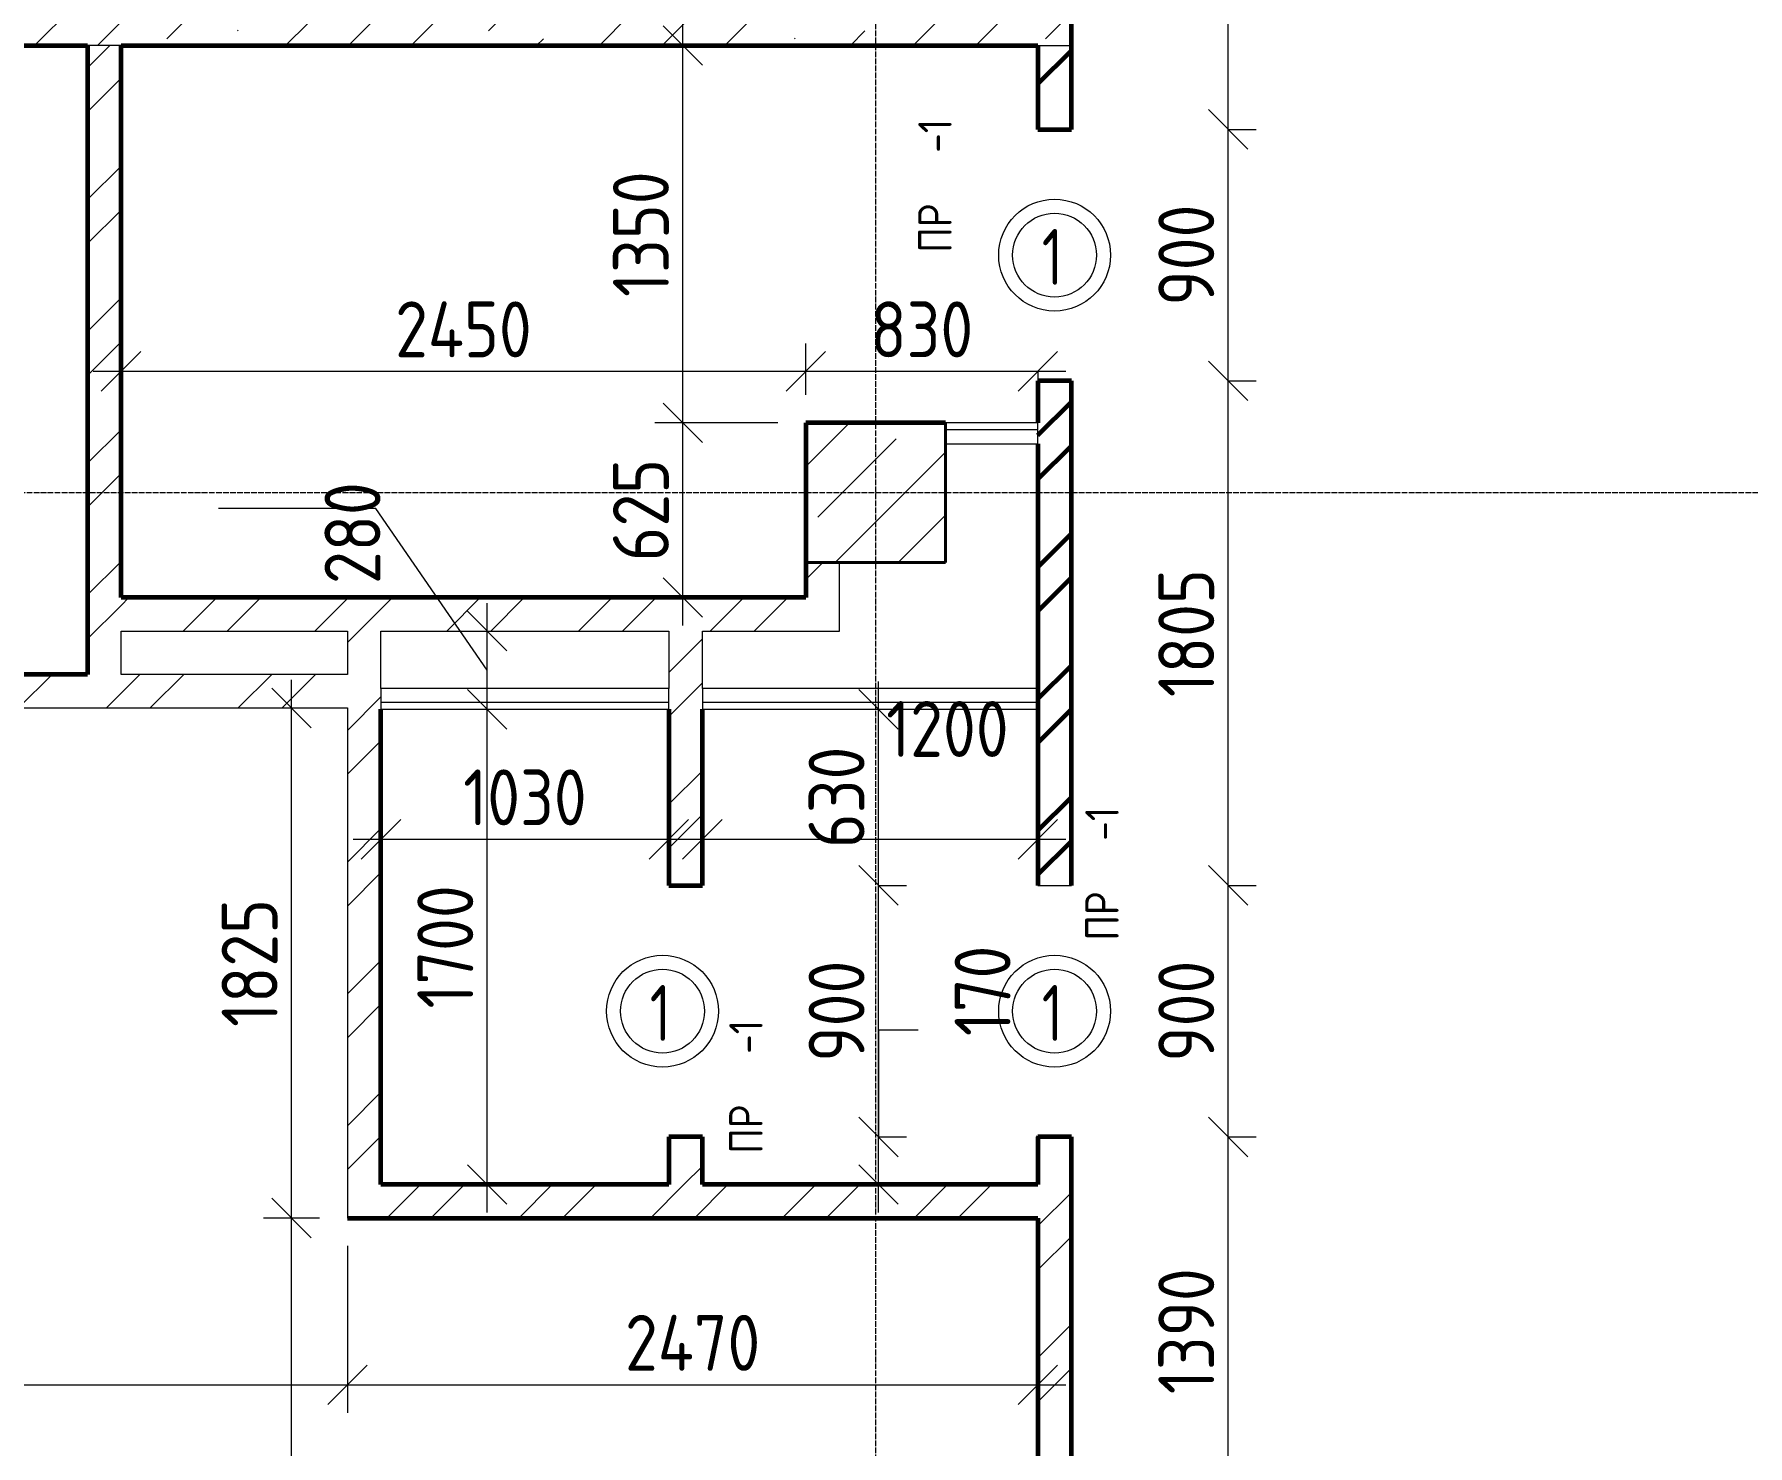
# Model space of a CAD drawing. Header units: millimetres. Extents: x -56773 to 225775, y -262288 to 26541.
# Drawn here: x -16611 to -10480, y 5995 to 11045 of the extents above; entities that cross this region are included whole.
import ezdxf

# ---------------------------------------------------------------- set-up
doc = ezdxf.new("R2010")
doc.units = ezdxf.units.MM
doc.linetypes.add('ADSK_Линия сетки', pattern=[25, 20, -2.5, 0, -2.5])
for name, color, linetype, lineweight in [('3.2) Штук 4 вып Сентябрь', 162, 'Continuous', 60), ('Марки', 7, 'Continuous', 20), ('Марки дверей', 7, 'Continuous', 20), ('Несущие колонны', 7, 'Continuous', 18), ('Оси', 7, 'Continuous', 9), ('Размеры', 7, 'Continuous', 9), ('Стены внутренние', 7, 'Continuous', 18), ('Стены наружные', 7, 'Continuous', 18), ('Стены штриховка', 7, 'Continuous', 9)]:
    doc.layers.add(name, color=color, linetype=linetype, lineweight=lineweight)
doc.styles.add('GOST Common_3', font='', dxfattribs={"width": 0.9, "height": 200})
doc.styles.add('GOST Common_9', font='', dxfattribs={"width": 0.9, "height": 120})
doc.styles.add('GOST Common_B', font='', dxfattribs={"width": 0.8, "height": 200})
doc.styles.get('GOST Common_3').set_extended_font_data('GOST Common')
doc.styles.get('GOST Common_9').set_extended_font_data('GOST Common')
doc.styles.get('GOST Common_B').set_extended_font_data('GOST Common', bold=True)
doc.dimstyles.new('ADSK_Основной_2_0', dxfattribs={"dimscale": 304.8, "dimtxt": 201.142999, "dimasz": 0.463911, "dimexe": 0.328084, "dimexo": 0.328084, "dimgap": 0.164042, "dimtad": 1, "dimdec": 3, "dimrnd": 0.001, "dimdsep": 46, "dimtxsty": 'GOST Common_3', "dimblk1": 'OBLIQUE', "dimblk2": 'OBLIQUE', "dimsah": 1, "dimcen": 0.09, "dimdle": 0.328084, "dimazin": 2, "dimtfac": 1, "dimtdec": 4, "dimtix": 1, "dimtmove": 0, "dimatfit": 3, "dimfxl": 1, "dimtvp": 1, "dimtolj": 1, "dimtzin": 0, "dimlwd": 20, "dimlwe": 20, "dimarcsym": 2})
doc.dimstyles.new('ADSK_Основной_2_0_1', dxfattribs={"dimscale": 304.8, "dimtxt": 201.142999, "dimasz": 0.463911, "dimexe": 0.328084, "dimexo": 0.328084, "dimgap": 0.164042, "dimtad": 1, "dimdec": 3, "dimrnd": 0.001, "dimdsep": 46, "dimtxsty": 'GOST Common_3', "dimblk1": 'OBLIQUE', "dimblk2": 'OBLIQUE', "dimsah": 1, "dimcen": 0.09, "dimdle": 0.328084, "dimazin": 2, "dimtfac": 1, "dimtdec": 4, "dimtix": 1, "dimtmove": 1, "dimatfit": 3, "dimfxl": 1, "dimtvp": 1, "dimtolj": 1, "dimtzin": 0, "dimlwd": 20, "dimlwe": 20, "dimarcsym": 2})
pattern_1 = [(45, (0, 0), (84.1903, 308.6967), [396.875, -79.375, 3.353, -76.022])]
pattern_2 = [(45, (0, 0), (-235.7317, 235.7317), []), (45, (157.15, 0), (-235.7317, 235.7317), [])]

# ---------------------------------------------------------------- blocks, each defined once
blk = doc.blocks.new('ADSK_КолоннаЖБ_Прямоугольная - 500x500 мм-1807509-Кладочный план подвала')
at = {"layer": 'Несущие колонны', "lineweight": 40}
for p, q in [((-250, 250), (250, 250)), ((-250, -250), (-250, 250)), ((250, 250), (250, -250)), ((250, -250), (-250, -250))]:
    blk.add_line(p, q, dxfattribs=at)
blk = doc.blocks.new('М_двери1 - Марка экземпляра 2-3719212-Кладочный план подвала')
at = {"layer": 'Марки дверей'}
for radius in [2, 1.5]:
    blk.add_circle((0, 0), radius, dxfattribs=at)
blk = doc.blocks.new('_Oblique')
at = {"color": 0, "linetype": 'ByBlock', "lineweight": -2}
blk.add_line((-0.5, -0.5), (0.5, 0.5), dxfattribs=at)
blk = doc.blocks.new('DIMBLOCK52-Кладочный план подвала')
at = {"layer": 'Defpoints', "color": 0, "transparency": 16777216}
for p in [(-12438.8, 7100), (-12338.8, 7100), (-12438.8, 5710)]:
    blk.add_point(p, dxfattribs=at)
at = {"layer": 'Размеры', "color": 0, "lineweight": 20, "transparency": 16777216}
for p, q in [((-12338.8, 5610), (-12338.8, 7200)), ((-12338.8, 7100), (-12238.8, 7100)), ((-12338.8, 5710), (-12238.8, 5710))]:
    blk.add_line(p, q, dxfattribs=at)
at = {"layer": 'Размеры', "color": 0, "lineweight": 20, "transparency": 16777216, "xscale": 141.4, "yscale": 141.4, "zscale": 141.4}
for p, rotation in [((-12338.8, 7100), 90), ((-12338.8, 5710), 270)]:
    blk.add_blockref('_Oblique', p, dxfattribs=dict(at, rotation=rotation))
at = {"layer": 'Размеры', "color": 0, "lineweight": 9, "transparency": 16777216, "insert": (-12488.8, 6405), "char_height": 200, "width": 560.473, "attachment_point": 5, "rotation": 90, "style": 'GOST Common_3'}
blk.add_mtext('\\A1;1390', dxfattribs=at)
blk = doc.blocks.new('DIMBLOCK53-Кладочный план подвала')
at = {"layer": 'Defpoints', "color": 0, "transparency": 16777216}
for p in [(-12438.8, 8000), (-12338.8, 8000), (-12438.8, 7100)]:
    blk.add_point(p, dxfattribs=at)
at = {"layer": 'Размеры', "color": 0, "lineweight": 20, "transparency": 16777216}
for p, q in [((-12338.8, 7000), (-12338.8, 8100)), ((-12338.8, 8000), (-12238.8, 8000)), ((-12338.8, 7100), (-12238.8, 7100))]:
    blk.add_line(p, q, dxfattribs=at)
at = {"layer": 'Размеры', "color": 0, "lineweight": 20, "transparency": 16777216, "xscale": 141.4, "yscale": 141.4, "zscale": 141.4}
for p, rotation in [((-12338.8, 8000), 90), ((-12338.8, 7100), 270)]:
    blk.add_blockref('_Oblique', p, dxfattribs=dict(at, rotation=rotation))
at = {"layer": 'Размеры', "color": 0, "lineweight": 9, "transparency": 16777216, "insert": (-12488.8, 7550), "char_height": 200, "width": 454.106, "attachment_point": 5, "rotation": 90, "style": 'GOST Common_3'}
blk.add_mtext('\\A1;900', dxfattribs=at)
blk = doc.blocks.new('DIMBLOCK54-Кладочный план подвала')
at = {"layer": 'Defpoints', "color": 0, "transparency": 16777216}
for p in [(-12438.8, 9805), (-12338.8, 9805), (-12438.8, 8000)]:
    blk.add_point(p, dxfattribs=at)
at = {"layer": 'Размеры', "color": 0, "lineweight": 20, "transparency": 16777216}
for p, q in [((-12338.8, 7900), (-12338.8, 9905)), ((-12338.8, 9805), (-12238.8, 9805)), ((-12338.8, 8000), (-12238.8, 8000))]:
    blk.add_line(p, q, dxfattribs=at)
at = {"layer": 'Размеры', "color": 0, "lineweight": 20, "transparency": 16777216, "xscale": 141.4, "yscale": 141.4, "zscale": 141.4}
for p, rotation in [((-12338.8, 9805), 90), ((-12338.8, 8000), 270)]:
    blk.add_blockref('_Oblique', p, dxfattribs=dict(at, rotation=rotation))
at = {"layer": 'Размеры', "color": 0, "lineweight": 9, "transparency": 16777216, "insert": (-12488.8, 8902.5), "char_height": 200, "width": 560.473, "attachment_point": 5, "rotation": 90, "style": 'GOST Common_3'}
blk.add_mtext('\\A1;1805', dxfattribs=at)
blk = doc.blocks.new('DIMBLOCK55-Кладочный план подвала')
at = {"layer": 'Defpoints', "color": 0, "transparency": 16777216}
for p in [(-12438.8, 10705), (-12338.8, 10705), (-12438.8, 9805)]:
    blk.add_point(p, dxfattribs=at)
at = {"layer": 'Размеры', "color": 0, "lineweight": 20, "transparency": 16777216}
for p, q in [((-12338.8, 9705), (-12338.8, 10805)), ((-12338.8, 10705), (-12238.8, 10705)), ((-12338.8, 9805), (-12238.8, 9805))]:
    blk.add_line(p, q, dxfattribs=at)
at = {"layer": 'Размеры', "color": 0, "lineweight": 20, "transparency": 16777216, "xscale": 141.4, "yscale": 141.4, "zscale": 141.4}
for p, rotation in [((-12338.8, 10705), 90), ((-12338.8, 9805), 270)]:
    blk.add_blockref('_Oblique', p, dxfattribs=dict(at, rotation=rotation))
at = {"layer": 'Размеры', "color": 0, "lineweight": 9, "transparency": 16777216, "insert": (-12488.8, 10255), "char_height": 200, "width": 454.106, "attachment_point": 5, "rotation": 90, "style": 'GOST Common_3'}
blk.add_mtext('\\A1;900', dxfattribs=at)
blk = doc.blocks.new('DIMBLOCK56-Кладочный план подвала')
at = {"layer": 'Defpoints', "color": 0, "transparency": 16777216}
for p in [(-12890, 12805), (-12338.8, 12805), (-12438.8, 10705)]:
    blk.add_point(p, dxfattribs=at)
at = {"layer": 'Размеры', "color": 0, "lineweight": 20, "transparency": 16777216}
for p, q in [((-12338.8, 10605), (-12338.8, 12905)), ((-12790, 12805), (-12238.8, 12805)), ((-12338.8, 10705), (-12238.8, 10705))]:
    blk.add_line(p, q, dxfattribs=at)
at = {"layer": 'Размеры', "color": 0, "lineweight": 20, "transparency": 16777216, "xscale": 141.4, "yscale": 141.4, "zscale": 141.4}
for p, rotation in [((-12338.8, 12805), 90), ((-12338.8, 10705), 270)]:
    blk.add_blockref('_Oblique', p, dxfattribs=dict(at, rotation=rotation))
at = {"layer": 'Размеры', "color": 0, "lineweight": 9, "transparency": 16777216, "insert": (-12488.8, 11755), "char_height": 200, "width": 560.473, "attachment_point": 5, "rotation": 90, "style": 'GOST Common_3'}
blk.add_mtext('\\A1;2100', dxfattribs=at)
blk = doc.blocks.new('DIMBLOCK107-Кладочный план подвала')
at = {"layer": 'Defpoints', "color": 0, "transparency": 16777216}
for p in [(-16300, 9939.3), (-13850, 9839.3), (-13850, 9655)]:
    blk.add_point(p, dxfattribs=at)
at = {"layer": 'Размеры', "color": 0, "lineweight": 20, "transparency": 16777216}
for p, q in [((-13850, 9755), (-13850, 9939.3)), ((-16400, 9839.3), (-13750, 9839.3)), ((-16300, 9839.3), (-16300, 9739.3))]:
    blk.add_line(p, q, dxfattribs=at)
at = {"layer": 'Размеры', "color": 0, "lineweight": 20, "transparency": 16777216, "xscale": 141.4, "yscale": 141.4, "zscale": 141.4, "rotation": 180}
blk.add_blockref('_Oblique', (-16300, 9839.3), dxfattribs=at)
at = {"layer": 'Размеры', "color": 0, "lineweight": 20, "transparency": 16777216, "xscale": 141.4, "yscale": 141.4, "zscale": 141.4}
blk.add_blockref('_Oblique', (-13850, 9839.3), dxfattribs=at)
at = {"layer": 'Размеры', "color": 0, "lineweight": 9, "transparency": 16777216, "insert": (-15075, 9989.3), "char_height": 200, "width": 625.93, "attachment_point": 5, "style": 'GOST Common_3'}
blk.add_mtext('\\A1;2450', dxfattribs=at)
blk = doc.blocks.new('DIMBLOCK108-Кладочный план подвала')
at = {"layer": 'Defpoints', "color": 0, "transparency": 16777216}
for p in [(-13020, 9939.3), (-13020, 9839.3), (-13850, 9655)]:
    blk.add_point(p, dxfattribs=at)
at = {"layer": 'Размеры', "color": 0, "lineweight": 20, "transparency": 16777216}
for p, q in [((-13850, 9755), (-13850, 9939.3)), ((-13950, 9839.3), (-12920, 9839.3)), ((-13020, 9839.3), (-13020, 9739.3))]:
    blk.add_line(p, q, dxfattribs=at)
at = {"layer": 'Размеры', "color": 0, "lineweight": 20, "transparency": 16777216, "xscale": 141.4, "yscale": 141.4, "zscale": 141.4, "rotation": 180}
blk.add_blockref('_Oblique', (-13850, 9839.3), dxfattribs=at)
at = {"layer": 'Размеры', "color": 0, "lineweight": 20, "transparency": 16777216, "xscale": 141.4, "yscale": 141.4, "zscale": 141.4}
blk.add_blockref('_Oblique', (-13020, 9839.3), dxfattribs=at)
at = {"layer": 'Размеры', "color": 0, "lineweight": 9, "transparency": 16777216, "insert": (-13435, 9989.3), "char_height": 200, "width": 454.106, "attachment_point": 5, "style": 'GOST Common_3'}
blk.add_mtext('\\A1;830', dxfattribs=at)
blk = doc.blocks.new('DIMBLOCK109-Кладочный план подвала')
at = {"layer": 'Defpoints', "color": 0, "transparency": 16777216}
for p in [(-14290, 9655), (-13850, 9655), (-14390, 9030)]:
    blk.add_point(p, dxfattribs=at)
at = {"layer": 'Размеры', "color": 0, "lineweight": 20, "transparency": 16777216}
for p, q in [((-14290, 8930), (-14290, 9755)), ((-13950, 9655), (-14390, 9655)), ((-14290, 9030), (-14190, 9030))]:
    blk.add_line(p, q, dxfattribs=at)
at = {"layer": 'Размеры', "color": 0, "lineweight": 20, "transparency": 16777216, "xscale": 141.4, "yscale": 141.4, "zscale": 141.4}
for p, rotation in [((-14290, 9655), 90), ((-14290, 9030), 270)]:
    blk.add_blockref('_Oblique', p, dxfattribs=dict(at, rotation=rotation))
at = {"layer": 'Размеры', "color": 0, "lineweight": 9, "transparency": 16777216, "insert": (-14440, 9342.5), "char_height": 200, "width": 454.106, "attachment_point": 5, "rotation": 90, "style": 'GOST Common_3'}
blk.add_mtext('\\A1;625', dxfattribs=at)
blk = doc.blocks.new('DIMBLOCK110-Кладочный план подвала')
at = {"layer": 'Defpoints', "color": 0, "transparency": 16777216}
for p in [(-14390, 11005), (-14290, 11005), (-13850, 9655)]:
    blk.add_point(p, dxfattribs=at)
at = {"layer": 'Размеры', "color": 0, "lineweight": 20, "transparency": 16777216}
for p, q in [((-14290, 9555), (-14290, 11105)), ((-14290, 11005), (-14190, 11005)), ((-13950, 9655), (-14390, 9655))]:
    blk.add_line(p, q, dxfattribs=at)
at = {"layer": 'Размеры', "color": 0, "lineweight": 20, "transparency": 16777216, "xscale": 141.4, "yscale": 141.4, "zscale": 141.4}
for p, rotation in [((-14290, 11005), 90), ((-14290, 9655), 270)]:
    blk.add_blockref('_Oblique', p, dxfattribs=dict(at, rotation=rotation))
at = {"layer": 'Размеры', "color": 0, "lineweight": 9, "transparency": 16777216, "insert": (-14440, 10330), "char_height": 200, "width": 560.473, "attachment_point": 5, "rotation": 90, "style": 'GOST Common_3'}
blk.add_mtext('\\A1;1350', dxfattribs=at)
blk = doc.blocks.new('DIMBLOCK111-Кладочный план подвала')
at = {"layer": 'Defpoints', "color": 0, "transparency": 16777216}
for p in [(-15490, 6810), (-19550, 6313.3), (-15490, 6213.3)]:
    blk.add_point(p, dxfattribs=at)
at = {"layer": 'Размеры', "color": 0, "lineweight": 20, "transparency": 16777216}
for p, q in [((-15490, 6710), (-15490, 6113.3)), ((-19650, 6213.3), (-15390, 6213.3)), ((-19550, 6213.3), (-19550, 6113.3))]:
    blk.add_line(p, q, dxfattribs=at)
at = {"layer": 'Размеры', "color": 0, "lineweight": 20, "transparency": 16777216, "xscale": 141.4, "yscale": 141.4, "zscale": 141.4, "rotation": 180}
blk.add_blockref('_Oblique', (-19550, 6213.3), dxfattribs=at)
at = {"layer": 'Размеры', "color": 0, "lineweight": 20, "transparency": 16777216, "xscale": 141.4, "yscale": 141.4, "zscale": 141.4}
blk.add_blockref('_Oblique', (-15490, 6213.3), dxfattribs=at)
at = {"layer": 'Размеры', "color": 0, "lineweight": 9, "transparency": 16777216, "insert": (-17520, 6363.3), "char_height": 200, "width": 625.93, "attachment_point": 5, "style": 'GOST Common_3'}
blk.add_mtext('\\A1;4060', dxfattribs=at)
blk = doc.blocks.new('DIMBLOCK112-Кладочный план подвала')
at = {"layer": 'Defpoints', "color": 0, "transparency": 16777216}
for p in [(-15490, 6810), (-13020, 6313.3), (-13020, 6213.3)]:
    blk.add_point(p, dxfattribs=at)
at = {"layer": 'Размеры', "color": 0, "lineweight": 20, "transparency": 16777216}
for p, q in [((-15490, 6710), (-15490, 6113.3)), ((-15590, 6213.3), (-12920, 6213.3)), ((-13020, 6213.3), (-13020, 6113.3))]:
    blk.add_line(p, q, dxfattribs=at)
at = {"layer": 'Размеры', "color": 0, "lineweight": 20, "transparency": 16777216, "xscale": 141.4, "yscale": 141.4, "zscale": 141.4, "rotation": 180}
blk.add_blockref('_Oblique', (-15490, 6213.3), dxfattribs=at)
at = {"layer": 'Размеры', "color": 0, "lineweight": 20, "transparency": 16777216, "xscale": 141.4, "yscale": 141.4, "zscale": 141.4}
blk.add_blockref('_Oblique', (-13020, 6213.3), dxfattribs=at)
at = {"layer": 'Размеры', "color": 0, "lineweight": 9, "transparency": 16777216, "insert": (-14255, 6363.3), "char_height": 200, "width": 625.93, "attachment_point": 5, "style": 'GOST Common_3'}
blk.add_mtext('\\A1;2470', dxfattribs=at)
blk = doc.blocks.new('DIMBLOCK113-Кладочный план подвала')
at = {"layer": 'Defpoints', "color": 0, "transparency": 16777216}
for p in [(-15090, 8630), (-14990, 8630), (-15090, 6930)]:
    blk.add_point(p, dxfattribs=at)
at = {"layer": 'Размеры', "color": 0, "lineweight": 20, "transparency": 16777216}
for p, q in [((-14990, 6830), (-14990, 8730)), ((-14990, 8630), (-14890, 8630)), ((-14990, 6930), (-14890, 6930))]:
    blk.add_line(p, q, dxfattribs=at)
at = {"layer": 'Размеры', "color": 0, "lineweight": 20, "transparency": 16777216, "xscale": 141.4, "yscale": 141.4, "zscale": 141.4}
for p, rotation in [((-14990, 8630), 90), ((-14990, 6930), 270)]:
    blk.add_blockref('_Oblique', p, dxfattribs=dict(at, rotation=rotation))
at = {"layer": 'Размеры', "color": 0, "lineweight": 9, "transparency": 16777216, "insert": (-15140, 7780), "char_height": 200, "width": 560.473, "attachment_point": 5, "rotation": 90, "style": 'GOST Common_3'}
blk.add_mtext('\\A1;1700', dxfattribs=at)
blk = doc.blocks.new('DIMBLOCK114-Кладочный план подвала')
at = {"layer": 'Defpoints', "color": 0, "transparency": 16777216}
for p in [(-15090, 8910), (-14990, 8910), (-15090, 8630)]:
    blk.add_point(p, dxfattribs=at)
at = {"layer": 'Размеры', "color": 0, "lineweight": 20, "transparency": 16777216}
for p, q in [((-15388.4, 9348.9), (-15951.3, 9348.9)), ((-14990, 8770), (-15388.4, 9348.9)), ((-14990, 8530), (-14990, 9010)), ((-14990, 8910), (-14890, 8910)), ((-14990, 8630), (-14890, 8630))]:
    blk.add_line(p, q, dxfattribs=at)
at = {"layer": 'Размеры', "color": 0, "lineweight": 20, "transparency": 16777216, "xscale": 141.4, "yscale": 141.4, "zscale": 141.4}
for p, rotation in [((-14990, 8910), 90), ((-14990, 8630), 270)]:
    blk.add_blockref('_Oblique', p, dxfattribs=dict(at, rotation=rotation))
at = {"layer": 'Размеры', "color": 0, "lineweight": 9, "transparency": 16777216, "insert": (-15571.8, 9078.1), "char_height": 200, "width": 454.106, "attachment_point": 1, "rotation": 90, "line_spacing_factor": 1.022761, "style": 'GOST Common_3'}
blk.add_mtext('\\A1;280', dxfattribs=at)
blk = doc.blocks.new('DIMBLOCK115-Кладочный план подвала')
at = {"layer": 'Defpoints', "color": 0, "transparency": 16777216}
for p in [(-13690, 7100), (-13590, 7100), (-13690, 6930)]:
    blk.add_point(p, dxfattribs=at)
at = {"layer": 'Размеры', "color": 0, "lineweight": 20, "transparency": 16777216}
for p, q in [((-13448.6, 7481.7), (-13590, 7481.7)), ((-13590, 7481.7), (-13590, 7100)), ((-13590, 6830), (-13590, 7200)), ((-13590, 7100), (-13490, 7100)), ((-13590, 6930), (-13490, 6930))]:
    blk.add_line(p, q, dxfattribs=at)
at = {"layer": 'Размеры', "color": 0, "lineweight": 20, "transparency": 16777216, "xscale": 141.4, "yscale": 141.4, "zscale": 141.4}
for p, rotation in [((-13590, 7100), 90), ((-13590, 6930), 270)]:
    blk.add_blockref('_Oblique', p, dxfattribs=dict(at, rotation=rotation))
at = {"layer": 'Размеры', "color": 0, "lineweight": 9, "transparency": 16777216, "insert": (-13317.6, 7460.5), "char_height": 200, "width": 409.104, "attachment_point": 1, "rotation": 90, "line_spacing_factor": 1.022761, "style": 'GOST Common_3'}
blk.add_mtext('\\A1;170', dxfattribs=at)
blk = doc.blocks.new('DIMBLOCK116-Кладочный план подвала')
at = {"layer": 'Defpoints', "color": 0, "transparency": 16777216}
for p in [(-13690, 8000), (-13590, 8000), (-13690, 7100)]:
    blk.add_point(p, dxfattribs=at)
at = {"layer": 'Размеры', "color": 0, "lineweight": 20, "transparency": 16777216}
for p, q in [((-13590, 7000), (-13590, 8100)), ((-13590, 8000), (-13490, 8000)), ((-13590, 7100), (-13490, 7100))]:
    blk.add_line(p, q, dxfattribs=at)
at = {"layer": 'Размеры', "color": 0, "lineweight": 20, "transparency": 16777216, "xscale": 141.4, "yscale": 141.4, "zscale": 141.4}
for p, rotation in [((-13590, 8000), 90), ((-13590, 7100), 270)]:
    blk.add_blockref('_Oblique', p, dxfattribs=dict(at, rotation=rotation))
at = {"layer": 'Размеры', "color": 0, "lineweight": 9, "transparency": 16777216, "insert": (-13740, 7550), "char_height": 200, "width": 454.106, "attachment_point": 5, "rotation": 90, "style": 'GOST Common_3'}
blk.add_mtext('\\A1;900', dxfattribs=at)
blk = doc.blocks.new('DIMBLOCK117-Кладочный план подвала')
at = {"layer": 'Defpoints', "color": 0, "transparency": 16777216}
for p in [(-13690, 8630), (-13590, 8630), (-13690, 8000)]:
    blk.add_point(p, dxfattribs=at)
at = {"layer": 'Размеры', "color": 0, "lineweight": 20, "transparency": 16777216}
for p, q in [((-13590, 7900), (-13590, 8730)), ((-13590, 8630), (-13490, 8630)), ((-13590, 8000), (-13490, 8000))]:
    blk.add_line(p, q, dxfattribs=at)
at = {"layer": 'Размеры', "color": 0, "lineweight": 20, "transparency": 16777216, "xscale": 141.4, "yscale": 141.4, "zscale": 141.4}
for p, rotation in [((-13590, 8630), 90), ((-13590, 8000), 270)]:
    blk.add_blockref('_Oblique', p, dxfattribs=dict(at, rotation=rotation))
at = {"layer": 'Размеры', "color": 0, "lineweight": 9, "transparency": 16777216, "insert": (-13740, 8315), "char_height": 200, "width": 454.106, "attachment_point": 5, "rotation": 90, "style": 'GOST Common_3'}
blk.add_mtext('\\A1;630', dxfattribs=at)
blk = doc.blocks.new('DIMBLOCK118-Кладочный план подвала')
at = {"layer": 'Defpoints', "color": 0, "transparency": 16777216}
for p in [(-15370, 8264.9), (-14340, 8264.9), (-14340, 8164.9)]:
    blk.add_point(p, dxfattribs=at)
at = {"layer": 'Размеры', "color": 0, "lineweight": 20, "transparency": 16777216}
for p, q in [((-15470, 8164.9), (-14240, 8164.9)), ((-15370, 8164.9), (-15370, 8064.9)), ((-14340, 8164.9), (-14340, 8064.9))]:
    blk.add_line(p, q, dxfattribs=at)
at = {"layer": 'Размеры', "color": 0, "lineweight": 20, "transparency": 16777216, "xscale": 141.4, "yscale": 141.4, "zscale": 141.4, "rotation": 180}
blk.add_blockref('_Oblique', (-15370, 8164.9), dxfattribs=at)
at = {"layer": 'Размеры', "color": 0, "lineweight": 20, "transparency": 16777216, "xscale": 141.4, "yscale": 141.4, "zscale": 141.4}
blk.add_blockref('_Oblique', (-14340, 8164.9), dxfattribs=at)
at = {"layer": 'Размеры', "color": 0, "lineweight": 9, "transparency": 16777216, "insert": (-14855, 8314.9), "char_height": 200, "width": 560.473, "attachment_point": 5, "style": 'GOST Common_3'}
blk.add_mtext('\\A1;1030', dxfattribs=at)
blk = doc.blocks.new('DIMBLOCK119-Кладочный план подвала')
at = {"layer": 'Defpoints', "color": 0, "transparency": 16777216}
for p in [(-14220, 8264.9), (-13020, 8264.9), (-13020, 8164.9)]:
    blk.add_point(p, dxfattribs=at)
at = {"layer": 'Размеры', "color": 0, "lineweight": 20, "transparency": 16777216}
for p, q in [((-14320, 8164.9), (-12920, 8164.9)), ((-14220, 8164.9), (-14220, 8064.9)), ((-13020, 8164.9), (-13020, 8064.9))]:
    blk.add_line(p, q, dxfattribs=at)
at = {"layer": 'Размеры', "color": 0, "lineweight": 20, "transparency": 16777216, "xscale": 141.4, "yscale": 141.4, "zscale": 141.4, "rotation": 180}
blk.add_blockref('_Oblique', (-14220, 8164.9), dxfattribs=at)
at = {"layer": 'Размеры', "color": 0, "lineweight": 20, "transparency": 16777216, "xscale": 141.4, "yscale": 141.4, "zscale": 141.4}
blk.add_blockref('_Oblique', (-13020, 8164.9), dxfattribs=at)
at = {"layer": 'Размеры', "color": 0, "lineweight": 9, "transparency": 16777216, "insert": (-13562.7, 8659.6), "char_height": 200, "width": 560.473, "attachment_point": 1, "line_spacing_factor": 1.022761, "style": 'GOST Common_3'}
blk.add_mtext('\\A1;1200', dxfattribs=at)
blk = doc.blocks.new('DIMBLOCK120-Кладочный план подвала')
at = {"layer": 'Defpoints', "color": 0, "transparency": 16777216}
for p in [(-15690, 6810), (-15490, 6810), (-15790, 3605)]:
    blk.add_point(p, dxfattribs=at)
at = {"layer": 'Размеры', "color": 0, "lineweight": 20, "transparency": 16777216}
for p, q in [((-15690, 3505), (-15690, 6910)), ((-15590, 6810), (-15790, 6810)), ((-15690, 3605), (-15590, 3605))]:
    blk.add_line(p, q, dxfattribs=at)
at = {"layer": 'Размеры', "color": 0, "lineweight": 20, "transparency": 16777216, "xscale": 141.4, "yscale": 141.4, "zscale": 141.4}
for p, rotation in [((-15690, 6810), 90), ((-15690, 3605), 270)]:
    blk.add_blockref('_Oblique', p, dxfattribs=dict(at, rotation=rotation))
at = {"layer": 'Размеры', "color": 0, "lineweight": 9, "transparency": 16777216, "insert": (-15840, 5207.5), "char_height": 200, "width": 605.475, "attachment_point": 5, "rotation": 90, "style": 'GOST Common_3'}
blk.add_mtext('\\A1;3205', dxfattribs=at)
blk = doc.blocks.new('DIMBLOCK121-Кладочный план подвала')
at = {"layer": 'Defpoints', "color": 0, "transparency": 16777216}
for p in [(-15790, 8635), (-15690, 8635), (-15490, 6810)]:
    blk.add_point(p, dxfattribs=at)
at = {"layer": 'Размеры', "color": 0, "lineweight": 20, "transparency": 16777216}
for p, q in [((-15690, 6710), (-15690, 8735)), ((-15690, 8635), (-15590, 8635)), ((-15590, 6810), (-15790, 6810))]:
    blk.add_line(p, q, dxfattribs=at)
at = {"layer": 'Размеры', "color": 0, "lineweight": 20, "transparency": 16777216, "xscale": 141.4, "yscale": 141.4, "zscale": 141.4}
for p, rotation in [((-15690, 8635), 90), ((-15690, 6810), 270)]:
    blk.add_blockref('_Oblique', p, dxfattribs=dict(at, rotation=rotation))
at = {"layer": 'Размеры', "color": 0, "lineweight": 9, "transparency": 16777216, "insert": (-15840, 7722.5), "char_height": 200, "width": 560.473, "attachment_point": 5, "rotation": 90, "style": 'GOST Common_3'}
blk.add_mtext('\\A1;1825', dxfattribs=at)

msp = doc.modelspace()

# ---------------------------------------------------------------- hatches: boundary and pattern name
at = {"layer": '3.2) Штук 4 вып Сентябрь'}
h = msp.add_hatch(dxfattribs=at)
h.set_pattern_fill('FP_2', color=256, style=0, pattern_type=2)
h.set_pattern_definition(pattern_2)
h.paths.add_polyline_path([(-12900, 6974.969), (-12900, 7099.969), (-13020, 7099.969), (-13020, 6974.969)])
h.paths.add_polyline_path([(-13020, 7999.969), (-12900, 7999.969), (-12900, 9804.969), (-13020, 9804.969), (-13020, 8173.8197)])
h.paths.add_polyline_path([(-12900, 10704.969), (-12900, 11004.969), (-13020, 11004.969), (-13020, 10704.969)])
at = {"layer": 'Несущие колонны', "lineweight": 9}
h = msp.add_hatch(dxfattribs=at)
h.set_pattern_fill('FP_3', color=256, style=0, pattern_type=2)
h.set_pattern_definition([(45, (0, 0), (-224.5064, 224.5064), []), (45, (224.5, 0), (-224.5064, 224.5064), [396.875, -79.375, 3.353, -76.022])])
h.paths.add_polyline_path([(-13350, 9154.969), (-13350, 9654.969), (-13850, 9654.969), (-13850, 9154.969), (-13730, 9154.969)])
at = {"layer": 'Стены внутренние', "lineweight": 9}
h = msp.add_hatch(dxfattribs=at)
h.set_pattern_fill('FP_2', color=256, style=0, pattern_type=2)
h.set_pattern_definition(pattern_2)
h.paths.add_polyline_path([(-16420, 8754.969), (-16300, 8754.969), (-16300, 11004.969), (-16420, 11004.969), (-16420, 10554.4271)])
h = msp.add_hatch(dxfattribs=at)
h.set_pattern_fill('FP_2', color=256, style=0, pattern_type=2)
h.set_pattern_definition(pattern_2)
h.paths.add_polyline_path([(-13730, 8909.969), (-13730, 9154.969), (-13850, 9154.969), (-13850, 8909.969)])
h = msp.add_hatch(dxfattribs=at)
h.set_pattern_fill('FP_2', color=256, style=0, pattern_type=2)
h.set_pattern_definition(pattern_2)
h.paths.add_polyline_path([(-14220, 8909.969), (-13850, 8909.969), (-13850, 9029.969), (-16300, 9029.969), (-16300, 8909.969), (-14340, 8909.969)])
h = msp.add_hatch(dxfattribs=at)
h.set_pattern_fill('FP_2', color=256, style=0, pattern_type=2)
h.set_pattern_definition(pattern_2)
h.paths.add_polyline_path([(-15370, 6929.969), (-15370, 8909.969), (-15490, 8909.969), (-15490, 6929.969)])
h = msp.add_hatch(dxfattribs=at)
h.set_pattern_fill('FP_2', color=256, style=0, pattern_type=2)
h.set_pattern_definition(pattern_2)
h.paths.add_polyline_path([(-14220, 6929.969), (-14220, 7099.969), (-14340, 7099.969), (-14340, 6929.969)])
h.paths.add_polyline_path([(-14220, 7999.969), (-14220, 8909.969), (-14340, 8909.969), (-14340, 7999.969)])
h = msp.add_hatch(dxfattribs=at)
h.set_pattern_fill('FP_2', color=256, style=0, pattern_type=2)
h.set_pattern_definition(pattern_2)
h.paths.add_polyline_path([(-15490, 8634.969), (-15490, 8754.969), (-19550, 8754.969), (-19550, 8634.969), (-17880.5821, 8634.969)])
h = msp.add_hatch(dxfattribs=at)
h.set_pattern_fill('FP_2', color=256, style=0, pattern_type=2)
h.set_pattern_definition(pattern_2)
h.paths.add_polyline_path([(-13020, 6809.969), (-13020, 6929.969), (-15490, 6929.969), (-15490, 6809.969), (-15162.6529, 6809.969)])
h = msp.add_hatch(dxfattribs=at)
h.set_pattern_fill('FP_2', color=256, style=0, pattern_type=2)
h.set_pattern_definition(pattern_2)
h.paths.add_polyline_path([(-13020, 3204.969), (-12900, 3204.969), (-12900, 4659.969), (-13020, 4659.969), (-13020, 3324.969)])
h.paths.add_polyline_path([(-13020, 5709.969), (-12900, 5709.969), (-12900, 6974.969), (-13020, 6974.969), (-13020, 5793.2123)])
at = {"layer": 'Стены наружные', "lineweight": 9}
h = msp.add_hatch(dxfattribs=at)
h.set_pattern_fill('FP_1', color=256, style=0, pattern_type=2)
h.set_pattern_definition(pattern_1)
h.paths.add_polyline_path([(-13020, 11004.969), (-12900, 11004.969), (-12900, 12804.969), (-13100, 12804.969), (-13100, 11004.969)])
h.paths.add_polyline_path([(-13100, 14354.969), (-12900, 14354.969), (-12900, 14604.969), (-13100, 14604.969)])
h = msp.add_hatch(dxfattribs=at)
h.set_pattern_fill('FP_1', color=256, style=0, pattern_type=2)
h.set_pattern_definition(pattern_1)
h.paths.add_polyline_path([(-13100, 11004.969), (-13100, 11204.969), (-18500, 11204.969), (-18500, 11004.969), (-15162.6529, 11004.969)])
h.paths.add_polyline_path([(-19450, 11004.969), (-19450, 11204.969), (-21300, 11204.969), (-21300, 11004.969), (-19550, 11004.969)])

# ---------------------------------------------------------------- linework, layer by layer
at = {"layer": '3.2) Штук 4 вып Сентябрь'}
for p, q in [((-12900, 11004.969), (-12900, 12804.969)), ((-18500, 11004.969), (-16420, 11004.969)), ((-16420, 11004.969), (-16420, 8754.969)), ((-16300, 11004.969), (-13020, 11004.969)), ((-16300, 9029.969), (-16300, 11004.969)), ((-13020, 11004.969), (-13020, 10704.969)), ((-12900, 10704.969), (-12900, 11004.969)), ((-13020, 10704.969), (-12900, 10704.969)), ((-12900, 9804.969), (-13020, 9804.969)), ((-13020, 9804.969), (-13020, 9654.969)), ((-12900, 7999.969), (-12900, 9804.969)), ((-13350, 9654.969), (-13850, 9654.969)), ((-13850, 9654.969), (-13850, 9154.969)), ((-13020, 9579.969), (-13020, 7999.969)), ((-13850, 9154.969), (-13850, 9029.969)), ((-13850, 9029.969), (-16300, 9029.969)), ((-16420, 8754.969), (-19550, 8754.969)), ((-15370, 6929.969), (-15370, 8629.969)), ((-14340, 8629.969), (-14340, 7999.969)), ((-14220, 7999.969), (-14220, 8629.969)), ((-14340, 7999.969), (-14220, 7999.969)), ((-14340, 7099.969), (-14340, 6929.969)), ((-14220, 7099.969), (-14340, 7099.969)), ((-14220, 6929.969), (-14220, 7099.969)), ((-12900, 7099.969), (-13020, 7099.969)), ((-13020, 7099.969), (-13020, 6929.969)), ((-12900, 5709.969), (-12900, 7099.969)), ((-14340, 6929.969), (-15370, 6929.969)), ((-13020, 6929.969), (-14220, 6929.969)), ((-15490, 6809.969), (-13020, 6809.969)), ((-13020, 6809.969), (-13020, 5709.969))]:
    msp.add_line(p, q, dxfattribs=at)
at = {"layer": 'Несущие колонны', "lineweight": 9}
for p, q in [((-13350, 9154.969), (-13350, 9654.969)), ((-13850, 9154.969), (-13730, 9154.969)), ((-13730, 9154.969), (-13350, 9154.969))]:
    msp.add_line(p, q, dxfattribs=at)
at = {"layer": 'Оси', "linetype": 'ADSK_Линия сетки', "lineweight": 5}
for p, q in [((-13600, -10973.8823), (-13600, 24500.9141)), ((62221.372, 9404.969), (-25240.0967, 9404.969))]:
    msp.add_line(p, q, dxfattribs=at)
at = {"layer": 'Стены внутренние', "lineweight": 5}
for p, q in [((-13020, 9654.969), (-13350, 9654.969)), ((-13350, 9654.969), (-13350, 9579.969)), ((-13350, 9579.969), (-13020, 9579.969)), ((-13730, 9154.969), (-13850, 9154.969)), ((-13730, 8909.969), (-13730, 9154.969)), ((-16300, 8909.969), (-15490, 8909.969)), ((-16300, 8754.969), (-16300, 8909.969)), ((-15490, 8909.969), (-15490, 8754.969)), ((-15370, 8909.969), (-14340, 8909.969)), ((-15370, 8704.969), (-15370, 8909.969)), ((-14340, 8909.969), (-14340, 8704.969)), ((-14220, 8909.969), (-13730, 8909.969)), ((-14220, 8704.969), (-14220, 8909.969)), ((-15490, 8754.969), (-16300, 8754.969)), ((-14340, 8704.969), (-15370, 8704.969)), ((-13020, 8704.969), (-14220, 8704.969)), ((-19550, 8634.969), (-15490, 8634.969)), ((-15490, 8634.969), (-15490, 6809.969)), ((-15370, 8629.969), (-14340, 8629.969)), ((-14220, 8629.969), (-13020, 8629.969)), ((-13020, 7999.969), (-12900, 7999.969))]:
    msp.add_line(p, q, dxfattribs=at)
at = {"layer": 'Стены штриховка', "lineweight": 9}
for p, q in [((-16300, 11004.969), (-16420, 11004.969)), ((-13020, 11004.969), (-12900, 11004.969)), ((-13020, 9629.969), (-13350, 9629.969)), ((-13020, 9579.969), (-13020, 9654.969)), ((-15370, 8704.969), (-15370, 8629.969)), ((-15370, 8654.969), (-14340, 8654.969)), ((-14340, 8629.969), (-14340, 8704.969)), ((-14220, 8704.969), (-14220, 8629.969)), ((-14220, 8654.969), (-13020, 8654.969))]:
    msp.add_line(p, q, dxfattribs=at)

# ---------------------------------------------------------------- block references
at = {"layer": 'Марки дверей', "xscale": 99.99999999999993, "yscale": 99.99999999999993, "zscale": 99.99999999999993}
for p in [(-12960, 10254.969), (-14362.7408, 7549.969), (-12960, 7549.969)]:
    msp.add_blockref('М_двери1 - Марка экземпляра 2-3719212-Кладочный план подвала', p, dxfattribs=at)
at = {"layer": 'Несущие колонны', "lineweight": 40, "rotation": 89.9999999999999}
msp.add_blockref('ADSK_КолоннаЖБ_Прямоугольная - 500x500 мм-1807509-Кладочный план подвала', (-13600, 9404.969), dxfattribs=at)

# ---------------------------------------------------------------- texts
at = {"layer": 'Марки', "lineweight": 9, "char_height": 120, "attachment_point": 1, "rotation": 90, "style": 'GOST Common_9'}
for s, insert, width in [('-1', (-13447.9496, 10621.0441), 331.898625), ('ПР', (-13447.9496, 10263.8566), 432.91125), ('-1', (-12850.2608, 8159.6365), 331.898625), ('ПР', (-12850.2608, 7802.449), 432.91125), ('-1', (-14124.2847, 7397.1714), 331.898625), ('ПР', (-14124.2847, 7039.9839), 432.91125)]:
    msp.add_mtext(s, dxfattribs=dict(at, insert=insert, width=width))
at = {"layer": 'Марки дверей', "lineweight": 5, "char_height": 200, "width": 102.616, "attachment_point": 1, "style": 'GOST Common_B'}
for insert in [(-13005.6574, 10348.6279), (-14408.3982, 7643.6279), (-13005.6574, 7643.6279)]:
    msp.add_mtext('\\fGOST Common|b1|i0|c204|p34|;\\W.8;1', dxfattribs=dict(at, insert=insert))

# ---------------------------------------------------------------- dimensions: what is measured, and where the dimension line sits
at = {"layer": 'Размеры', "lineweight": 9}
for base, p1, p2, override, picture, middle in [((-12338.8346, 12804.969), (-12438.8195, 10704.969), (-12890, 12804.969), {"dimpost": '<>', "dimfxl": 2147.920828}, 'DIMBLOCK56-Кладочный план подвала', (-12488.8346, 11754.969)), ((-14289.9988, 11004.969), (-13850, 9654.969), (-14389.9837, 11004.969), {"dimpost": '<>', "dimfxl": 1453.988462}, 'DIMBLOCK110-Кладочный план подвала', (-14439.9988, 10329.969)), ((-12338.8346, 10704.969), (-12438.8195, 9804.969), (-12438.8195, 10704.969), {"dimpost": '<>', "dimfxl": 900}, 'DIMBLOCK55-Кладочный план подвала', (-12488.8346, 10254.969)), ((-12338.8346, 9804.969), (-12438.8195, 7999.969), (-12438.8195, 9804.969), {"dimpost": '<>', "dimfxl": 1805}, 'DIMBLOCK54-Кладочный план подвала', (-12488.8346, 8902.469)), ((-14289.9988, 9654.969), (-14389.9837, 9029.969), (-13850, 9654.969), {"dimpost": '<>', "dimfxl": 825.958503}, 'DIMBLOCK109-Кладочный план подвала', (-14439.9988, 9342.469)), ((-15689.9988, 8634.969), (-15490, 6809.969), (-15789.9837, 8634.969), {"dimpost": '<>', "dimfxl": 1849.490538}, 'DIMBLOCK121-Кладочный план подвала', (-15839.9988, 7722.469)), ((-14989.9988, 8629.969), (-15089.9837, 6929.969), (-15089.9837, 8629.969), {"dimpost": '<>', "dimfxl": 1700}, 'DIMBLOCK113-Кладочный план подвала', (-15139.9988, 7779.969)), ((-13589.9988, 8629.969), (-13689.9837, 7999.969), (-13689.9837, 8629.969), {"dimpost": '<>', "dimfxl": 630}, 'DIMBLOCK117-Кладочный план подвала', (-13739.9988, 8314.969)), ((-13589.9988, 7999.969), (-13689.9837, 7099.969), (-13689.9837, 7999.969), {"dimpost": '<>', "dimfxl": 900}, 'DIMBLOCK116-Кладочный план подвала', (-13739.9988, 7549.969)), ((-12338.8346, 7999.969), (-12438.8195, 7099.969), (-12438.8195, 7999.969), {"dimpost": '<>', "dimfxl": 900}, 'DIMBLOCK53-Кладочный план подвала', (-12488.8346, 7549.969)), ((-12338.8346, 7099.969), (-12438.8195, 5709.969), (-12438.8195, 7099.969), {"dimpost": '<>', "dimfxl": 1390}, 'DIMBLOCK52-Кладочный план подвала', (-12488.8346, 6404.969)), ((-15689.9988, 6809.969), (-15789.9837, 3604.969), (-15490, 6809.969), {"dimpost": '<>', "dimfxl": 3219.008426}, 'DIMBLOCK120-Кладочный план подвала', (-15839.9988, 5207.469))]:
    dim = msp.add_linear_dim(base=base, p1=p1, p2=p2, angle=90, dimstyle='ADSK_Основной_2_0', override=override, dxfattribs=at)
    dim.commit()
    dim.dimension.update_dxf_attribs({"geometry": picture, "text_midpoint": middle})
for base, p1, p2, override, picture, middle in [((-13850, 9839.3026), (-16300, 9939.2875), (-13850, 9654.969), {"dimpost": '<>', "dimfxl": 2466.442174}, 'DIMBLOCK107-Кладочный план подвала', (-15075, 9989.3026)), ((-13020, 9839.3026), (-13850, 9654.969), (-13020, 9939.2875), {"dimpost": '<>', "dimfxl": 877.346567}, 'DIMBLOCK108-Кладочный план подвала', (-13435, 9989.3026)), ((-14340, 8164.9013), (-15370, 8264.8862), (-14340, 8264.8862), {"dimpost": '<>', "dimfxl": 1030}, 'DIMBLOCK118-Кладочный план подвала', (-14855, 8314.9013)), ((-15490, 6213.3125), (-19550, 6313.2974), (-15490, 6809.969), {"dimpost": '<>', "dimfxl": 4090.266821}, 'DIMBLOCK111-Кладочный план подвала', (-17520, 6363.3125)), ((-13020, 6213.3125), (-15490, 6809.969), (-13020, 6313.2974), {"dimpost": '<>', "dimfxl": 2519.440944}, 'DIMBLOCK112-Кладочный план подвала', (-14255, 6363.3125))]:
    dim = msp.add_linear_dim(base=base, p1=p1, p2=p2, dimstyle='ADSK_Основной_2_0', override=override, dxfattribs=at)
    dim.commit()
    dim.dimension.update_dxf_attribs({"geometry": picture, "text_midpoint": middle})
for base, p1, p2, override, picture, middle in [((-14989.9988, 8909.969), (-15089.9837, 8629.969), (-15089.9837, 8909.969), {"dimpost": '<>', "dimfxl": 280}, 'DIMBLOCK114-Кладочный план подвала', (-15438.4304, 9348.8928)), ((-13589.9988, 7099.969), (-13689.9837, 6929.969), (-13689.9837, 7099.969), {"dimpost": '<>', "dimfxl": 170}, 'DIMBLOCK115-Кладочный план подвала', (-13310.5352, 7481.7241))]:
    dim = msp.add_linear_dim(base=base, p1=p1, p2=p2, angle=90, dimstyle='ADSK_Основной_2_0_1', override=override, dxfattribs=at)
    dim.commit()
    dim.dimension.update_dxf_attribs({"geometry": picture, "text_midpoint": middle, "dimtype": 160, "text_rotation": 90})
dim = msp.add_linear_dim(base=(-13020, 8164.9013), p1=(-14220, 8264.8862), p2=(-13020, 8264.8862), dimstyle='ADSK_Основной_2_0_1', override={"dimpost": '<>', "dimfxl": 1200}, dxfattribs=at)
dim.commit()
dim.dimension.update_dxf_attribs({"geometry": 'DIMBLOCK119-Кладочный план подвала', "text_midpoint": (-13282.509, 8342.9336), "dimtype": 160})

doc.saveas('drawing.dxf')
